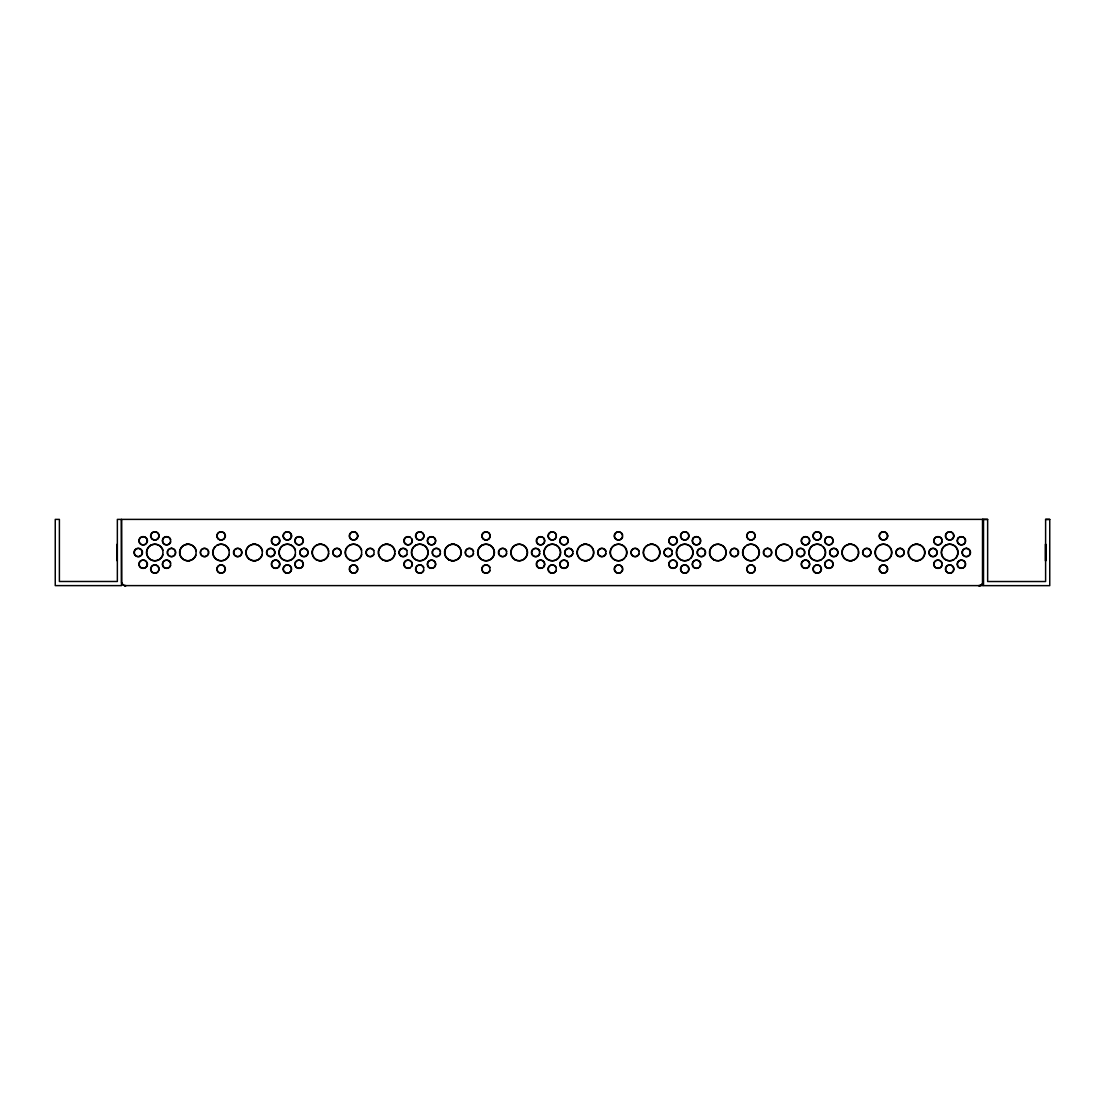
<?xml version="1.0" encoding="UTF-8"?>
<svg xmlns="http://www.w3.org/2000/svg" width="1105" height="1105" viewBox="0 0 1105 1105"><rect width="100%" height="100%" fill="white"/><g stroke="black" fill="none" stroke-linecap="round" stroke-linejoin="round"><path stroke-width="1.5" d="M982.621 582.597L982.635 519.378L982.621 582.597A3.66 3.66 0 0 1 979.624 585.609L982.953 585.622M979.058 585.65L979.942 585.609A3.66 3.66 0 0 0 982.939 582.597L982.953 519.378L117.351 519.391L117.351 581.479L59.394 581.479L59.394 519.391L55.25 519.391L55.25 585.622L121.481 585.622L121.481 519.391L121.605 582.597A3.66 3.66 0 0 0 124.603 585.609L125.487 585.65M688.968 536.477L688.898 537.016A4.144 4.144 0 0 1 680.901 537.016L680.763 535.939A4.144 4.144 0 0 1 684.893 531.795A4.144 4.144 0 0 1 689.037 535.939M543.646 567.141L544.309 566.285A4.144 4.144 0 0 0 538.646 560.622L537.79 561.285A4.144 4.144 0 0 0 542.79 567.79M809.247 566.285L808.584 567.141A4.144 4.144 0 0 1 802.727 567.141A4.144 4.144 0 0 1 802.727 561.285L803.584 560.622A4.144 4.144 0 0 1 809.247 562.141M624.601 558.274L622.902 559.613A8.274 8.274 0 0 1 612.888 558.439L611.548 556.74A8.274 8.274 0 0 1 612.723 546.726L614.421 545.387A8.274 8.274 0 0 1 624.436 546.561L625.775 548.26A8.274 8.274 0 0 1 625.886 556.533M756.98 558.343L757.063 558.274A8.274 8.274 0 0 0 758.237 548.26L756.897 546.561A8.274 8.274 0 0 0 746.897 545.387L744.88 546.726A8.274 8.274 0 0 0 743.706 556.74L745.046 558.439A8.274 8.274 0 0 0 755.06 559.613L756.745 558.274A8.274 8.274 0 0 0 757.92 548.26L756.58 546.561A8.274 8.274 0 0 0 746.566 545.387M823.211 558.343L823.308 558.274A8.274 8.274 0 0 0 824.482 548.26L823.142 546.561M889.442 558.343L889.539 558.274A8.274 8.274 0 0 0 890.713 548.26L889.373 546.561A8.274 8.274 0 0 0 879.359 545.387L877.66 546.726A8.274 8.274 0 0 0 876.486 556.74L877.826 558.439A8.274 8.274 0 0 0 887.84 559.613M955.673 558.343L955.77 558.274A8.274 8.274 0 0 0 956.944 548.26L955.604 546.561A8.274 8.274 0 0 0 945.59 545.387L943.891 546.726A8.274 8.274 0 0 0 942.717 556.74L944.057 558.439A8.274 8.274 0 0 0 954.071 559.613M434.596 543.715L433.74 544.378A4.144 4.144 0 0 1 428.091 538.715L428.74 537.859A4.144 4.144 0 0 1 435.26 542.859M186.193 544.378L188.347 544.24A8.274 8.274 0 0 1 189.286 560.649M186.51 544.378L188.665 544.24A8.274 8.274 0 0 1 196.289 551.036M189.77 560.622L187.298 560.76A8.274 8.274 0 0 1 186.358 544.351L188.845 544.254M583.592 544.378L586.064 544.24A8.274 8.274 0 0 1 587.004 560.649L584.849 560.746A8.274 8.274 0 0 1 583.758 544.351L586.244 544.254M584.711 560.76L587.183 560.622M848.53 544.378L851.002 544.24A8.274 8.274 0 0 1 857.977 548.978M852.121 560.622L849.635 560.76A8.274 8.274 0 0 1 848.695 544.351L851.182 544.254M125.169 585.65L126.053 585.622M187.132 560.746L189.604 560.649A8.274 8.274 0 0 0 195.986 555.138M584.531 560.746L586.686 560.649A8.274 8.274 0 0 0 585.747 544.24M849.469 560.746L851.941 560.649A8.274 8.274 0 0 0 858.599 550.87M319.041 544.323L321.514 544.268M319.386 560.732L321.859 560.677M252.865 544.309L255.352 544.282M650.279 544.309L652.751 544.282M915.216 544.309L917.689 544.282M253.086 560.718L255.559 560.691M650.486 560.718L652.972 560.691M915.423 560.718L917.91 560.691M983.519 519.419L987.649 519.419L987.649 581.52L1045.606 581.52L1045.606 519.378L1049.75 519.419L1049.75 585.65L983.519 585.65L983.519 519.378L987.649 519.433M1045.606 519.433L1049.75 519.433M124.603 585.609L979.942 585.609M385.535 544.282L388.021 544.309M385.355 560.691L387.827 560.718M451.821 544.268L454.307 544.309M451.531 560.691L454.017 560.732M978.491 585.622L979.375 585.65M434.596 561.285L433.74 560.622A4.144 4.144 0 0 0 428.091 566.285L428.74 567.141A4.144 4.144 0 0 0 435.26 562.141M809.247 538.715L808.584 537.859A4.144 4.144 0 0 0 802.727 537.859A4.144 4.144 0 0 0 802.727 543.715L803.584 544.378A4.144 4.144 0 0 0 809.247 542.859M543.646 537.859L544.309 538.715A4.144 4.144 0 0 1 538.646 544.378L537.79 543.715A4.144 4.144 0 0 1 542.79 537.21M1045.813 544.254L1045.813 560.815M1045.399 544.254L1045.399 560.815M117.144 544.226L117.144 560.774M790.103 546.644A8.274 8.274 0 0 1 790.103 558.357M788.39 559.669A8.274 8.274 0 0 1 775.972 552.5A8.274 8.274 0 0 1 788.39 545.331M831.996 537.859A4.144 4.144 0 0 1 831.996 543.715L831.14 544.378A4.144 4.144 0 0 1 825.49 538.715L826.153 537.859A4.144 4.144 0 0 1 831.14 537.21M849.966 560.76A8.274 8.274 0 0 1 849.013 544.351M921.846 559.006A8.274 8.274 0 0 1 908.572 554.006A8.274 8.274 0 0 1 919.167 544.599A8.274 8.274 0 0 1 922.578 558.357M809.661 539.723A4.144 4.144 0 0 1 809.661 541.864M832.852 548.508A4.144 4.144 0 0 0 832.852 556.492L833.93 556.644A4.144 4.144 0 0 0 838.06 552.5A4.144 4.144 0 0 0 833.93 548.356L832.535 548.508A4.144 4.144 0 0 0 832.535 556.492L833.598 556.644A4.144 4.144 0 0 0 837.742 552.5A4.144 4.144 0 0 0 833.598 548.356M821.609 559.613A8.274 8.274 0 0 1 811.595 558.439L810.255 556.74A8.274 8.274 0 0 1 811.429 546.726L813.128 545.387A8.274 8.274 0 0 1 821.402 545.276M809.661 563.136A4.144 4.144 0 0 1 809.661 565.277M831.996 567.141A4.144 4.144 0 0 0 831.996 561.285L831.14 560.622A4.144 4.144 0 0 0 825.49 566.285L826.153 567.141A4.144 4.144 0 0 0 831.14 567.79M800.807 556.644A4.144 4.144 0 0 1 796.664 552.5A4.144 4.144 0 0 1 800.807 548.356M867.038 556.644A4.144 4.144 0 0 1 862.908 552.5A4.144 4.144 0 0 1 867.038 548.356M899.083 556.492A4.144 4.144 0 0 1 899.083 548.508M361.749 554.53A8.274 8.274 0 0 1 359.664 558.274L357.647 559.613A8.274 8.274 0 0 1 347.633 558.439L346.293 556.74A8.274 8.274 0 0 1 347.467 546.726L349.166 545.387A8.274 8.274 0 0 1 359.18 546.561L360.52 548.26A8.274 8.274 0 0 1 359.346 558.274M357.965 559.613A8.274 8.274 0 0 1 347.964 558.439L346.625 556.74A8.274 8.274 0 0 1 347.785 546.726L349.484 545.387A8.274 8.274 0 0 1 359.498 546.561L360.838 548.26A8.274 8.274 0 0 1 361.694 550.249M337.163 556.644A4.144 4.144 0 0 1 333.033 552.5A4.144 4.144 0 0 1 337.163 548.356L338.24 548.508A4.144 4.144 0 0 1 338.24 556.492L336.845 556.644A4.144 4.144 0 0 1 332.716 552.5A4.144 4.144 0 0 1 336.845 548.356L337.923 548.508A4.144 4.144 0 0 1 337.923 556.492M373.877 554.572A4.144 4.144 0 0 1 370.286 556.644L368.89 556.492A4.144 4.144 0 0 1 368.89 548.508L370.286 548.356A4.144 4.144 0 0 1 373.877 550.428M369.222 556.492A4.144 4.144 0 0 1 369.222 548.508M965.535 541.864A4.144 4.144 0 0 0 958.615 537.859L957.952 538.715A4.144 4.144 0 0 0 963.615 544.378L964.472 543.715A4.144 4.144 0 0 0 965.121 542.859M942.123 541.864A4.144 4.144 0 0 1 936.059 544.378L935.203 543.715A4.144 4.144 0 0 1 935.203 537.859A4.144 4.144 0 0 1 941.046 537.859L941.709 538.715A4.144 4.144 0 0 1 942.123 539.723M933.269 556.644A4.144 4.144 0 0 1 929.139 552.5A4.144 4.144 0 0 1 933.269 548.356L934.347 548.508A4.144 4.144 0 0 1 934.347 556.492L932.952 556.644A4.144 4.144 0 0 1 928.822 552.5A4.144 4.144 0 0 1 932.952 548.356L934.029 548.508A4.144 4.144 0 0 1 934.029 556.492M942.123 565.277A4.144 4.144 0 0 1 941.709 566.285L941.046 567.141A4.144 4.144 0 0 1 935.203 567.141A4.144 4.144 0 0 1 935.203 561.285M942.123 563.136A4.144 4.144 0 0 0 936.059 560.622L934.885 561.285A4.144 4.144 0 0 0 934.885 567.141A4.144 4.144 0 0 0 940.728 567.141L941.391 566.285A4.144 4.144 0 0 0 935.742 560.622M965.535 563.136A4.144 4.144 0 0 1 958.615 567.141L957.952 566.285A4.144 4.144 0 0 1 963.615 560.622L964.472 561.285A4.144 4.144 0 0 1 965.121 562.141M965.314 556.492A4.144 4.144 0 0 1 965.314 548.508M163.057 554.53A8.274 8.274 0 0 1 160.957 558.274L159.272 559.613A8.274 8.274 0 0 1 149.258 558.439L147.918 556.74A8.274 8.274 0 0 1 149.092 546.726L150.791 545.387A8.274 8.274 0 0 1 160.791 546.561L162.131 548.26A8.274 8.274 0 0 1 162.988 550.249M170.736 565.277A4.144 4.144 0 0 1 163.802 567.141L163.153 566.285A4.144 4.144 0 0 1 168.803 560.622L169.659 561.285A4.144 4.144 0 0 1 170.736 563.136M146.896 562.141A4.144 4.144 0 0 1 146.896 566.285L146.247 567.141A4.144 4.144 0 0 1 140.39 567.141A4.144 4.144 0 0 1 140.39 561.285L141.247 560.622A4.144 4.144 0 0 1 146.247 561.285M170.736 541.864A4.144 4.144 0 0 1 169.659 543.715L168.803 544.378A4.144 4.144 0 0 1 163.153 538.715L163.802 537.859A4.144 4.144 0 0 1 170.736 539.723M138.47 556.644A4.144 4.144 0 0 1 134.327 552.5A4.144 4.144 0 0 1 138.47 548.356M279.372 542.859A4.144 4.144 0 0 0 279.372 538.715L278.709 537.859A4.144 4.144 0 0 0 272.852 537.859A4.144 4.144 0 0 0 272.852 543.715L273.722 544.378A4.144 4.144 0 0 0 278.709 543.715M270.932 556.644A4.144 4.144 0 0 1 266.802 552.5A4.144 4.144 0 0 1 270.932 548.356M279.372 562.141A4.144 4.144 0 0 1 279.372 566.285L278.709 567.141A4.144 4.144 0 0 1 272.852 567.141A4.144 4.144 0 0 1 272.852 561.285L273.722 560.622A4.144 4.144 0 0 1 278.709 561.285M262.368 554.641A8.274 8.274 0 0 1 249.371 559.089A8.274 8.274 0 0 1 250.172 545.373A8.274 8.274 0 0 1 262.576 551.312M187.615 560.76A8.274 8.274 0 0 1 186.676 544.351M170.515 556.492A4.144 4.144 0 0 1 170.515 548.508M158.333 571.561A4.144 4.144 0 0 1 151.371 570.995A4.144 4.144 0 0 1 154.811 564.917A4.144 4.144 0 0 1 158.858 570.608M146.896 542.859A4.144 4.144 0 0 0 146.896 538.715L146.247 537.859A4.144 4.144 0 0 0 140.39 537.859A4.144 4.144 0 0 0 140.39 543.715M146.247 543.715A4.144 4.144 0 0 1 141.247 544.378L140.073 543.715A4.144 4.144 0 0 1 140.073 537.859A4.144 4.144 0 0 1 145.929 537.859L146.578 538.715A4.144 4.144 0 0 1 140.929 544.378M411.834 538.715A4.144 4.144 0 0 1 406.184 544.378L405.328 543.715A4.144 4.144 0 0 1 410.328 537.21M556.271 570.608A4.144 4.144 0 0 1 555.732 571.561M554.972 572.321A4.144 4.144 0 0 1 549.392 571.879A4.144 4.144 0 0 1 549.351 566.285A4.144 4.144 0 0 1 554.931 565.76M555.691 566.52A4.144 4.144 0 0 1 556.243 567.445M556.423 537.016A4.144 4.144 0 0 1 548.425 537.016L548.287 535.939A4.144 4.144 0 0 1 556.423 534.875M539.875 553.577A4.144 4.144 0 0 1 536.947 556.492L535.87 556.644A4.144 4.144 0 0 1 531.726 552.5A4.144 4.144 0 0 1 535.87 548.356M539.875 551.423A4.144 4.144 0 0 0 536.947 548.508L535.552 548.356A4.144 4.144 0 0 0 531.408 552.5A4.144 4.144 0 0 0 535.552 556.644L536.629 556.492A4.144 4.144 0 0 0 536.629 548.508M566.202 544.378A4.144 4.144 0 0 1 560.553 538.715L561.216 537.859A4.144 4.144 0 0 1 567.072 537.859A4.144 4.144 0 0 1 567.072 543.715L565.884 544.378A4.144 4.144 0 0 1 560.235 538.715L560.898 537.859A4.144 4.144 0 0 1 566.741 537.859A4.144 4.144 0 0 1 566.741 543.715M585.028 560.76A8.274 8.274 0 0 1 584.089 544.351M572.984 553.577A4.144 4.144 0 0 1 568.992 556.644L567.597 556.492A4.144 4.144 0 0 1 567.597 548.508L568.674 548.356A4.144 4.144 0 0 1 572.804 552.5A4.144 4.144 0 0 1 568.674 556.644M567.915 556.492A4.144 4.144 0 0 1 567.915 548.508L568.992 548.356A4.144 4.144 0 0 1 572.984 551.423M622.778 569.572A4.144 4.144 0 0 1 621.963 571.561M621.203 572.321A4.144 4.144 0 0 1 615.002 570.995A4.144 4.144 0 0 1 617.391 565.125A4.144 4.144 0 0 1 622.764 568.495M622.668 537.016A4.144 4.144 0 0 1 614.67 537.016L614.518 535.939A4.144 4.144 0 0 1 622.668 534.875M639.215 553.577A4.144 4.144 0 0 1 635.223 556.644L633.828 556.492A4.144 4.144 0 0 1 633.828 548.508L635.223 548.356A4.144 4.144 0 0 1 639.215 551.423M634.146 556.492A4.144 4.144 0 0 1 634.146 548.508M606.106 553.577A4.144 4.144 0 0 1 603.178 556.492L601.783 556.644A4.144 4.144 0 0 1 597.653 552.5A4.144 4.144 0 0 1 601.783 548.356L603.178 548.508A4.144 4.144 0 0 1 606.106 551.423M602.101 556.644A4.144 4.144 0 0 1 597.971 552.5A4.144 4.144 0 0 1 602.101 548.356M229.288 554.53A8.274 8.274 0 0 1 227.202 558.274L225.503 559.613A8.274 8.274 0 0 1 215.489 558.439L214.149 556.74A8.274 8.274 0 0 1 215.323 546.726M229.232 550.249A8.274 8.274 0 0 0 228.376 548.26L227.036 546.561A8.274 8.274 0 0 0 217.022 545.387L215.005 546.726A8.274 8.274 0 0 0 213.831 556.74L215.171 558.439A8.274 8.274 0 0 0 225.185 559.613L226.884 558.274A8.274 8.274 0 0 0 228.044 548.26L226.705 546.561A8.274 8.274 0 0 0 216.704 545.387M204.701 556.644A4.144 4.144 0 0 1 200.558 552.5A4.144 4.144 0 0 1 204.701 548.356M236.746 548.508A4.144 4.144 0 0 0 236.746 556.492L237.824 556.644A4.144 4.144 0 0 0 241.954 552.5A4.144 4.144 0 0 0 237.824 548.356L236.429 548.508A4.144 4.144 0 0 0 236.429 556.492L237.506 556.644A4.144 4.144 0 0 0 241.636 552.5A4.144 4.144 0 0 0 237.506 548.356M423.961 537.016A4.144 4.144 0 0 1 415.963 537.016L415.825 535.939A4.144 4.144 0 0 1 423.961 534.875M411.834 566.285A4.144 4.144 0 0 0 406.184 560.622L405.328 561.285A4.144 4.144 0 0 0 410.328 567.79M406.985 554.572A4.144 4.144 0 0 1 404.471 556.492L403.09 556.644A4.144 4.144 0 0 1 398.946 552.5A4.144 4.144 0 0 1 403.09 548.356L404.471 548.508A4.144 4.144 0 0 1 406.985 550.428M403.408 556.644A4.144 4.144 0 0 1 399.264 552.5A4.144 4.144 0 0 1 403.408 548.356M440.522 553.577A4.144 4.144 0 0 1 436.516 556.644L435.135 556.492A4.144 4.144 0 0 1 435.135 548.508L436.199 548.356A4.144 4.144 0 0 1 440.343 552.5A4.144 4.144 0 0 1 436.199 556.644M435.453 556.492A4.144 4.144 0 0 1 435.453 548.508L436.516 548.356A4.144 4.144 0 0 1 440.522 551.423M423.795 570.608A4.144 4.144 0 0 1 417.469 572.362A4.144 4.144 0 0 1 417.414 565.788A4.144 4.144 0 0 1 423.781 567.445M395.038 553.674A8.274 8.274 0 0 1 382.316 559.434A8.274 8.274 0 0 1 382.482 545.469A8.274 8.274 0 0 1 395.065 551.519M328.834 553.412A8.274 8.274 0 0 1 316.306 559.572A8.274 8.274 0 0 1 316.016 545.608A8.274 8.274 0 0 1 328.793 551.243M295.518 554.53A8.274 8.274 0 0 1 293.433 558.274L291.734 559.613A8.274 8.274 0 0 1 281.72 558.439L280.38 556.74A8.274 8.274 0 0 1 281.554 546.726L283.253 545.387A8.274 8.274 0 0 1 293.267 546.561L294.607 548.26A8.274 8.274 0 0 1 295.463 550.249M302.977 556.492A4.144 4.144 0 0 1 302.977 548.508M699.534 537.859A4.144 4.144 0 0 1 699.534 543.715L698.678 544.378A4.144 4.144 0 0 1 693.028 538.715L693.678 537.859A4.144 4.144 0 0 1 698.678 537.21M677.185 541.864A4.144 4.144 0 0 0 676.771 538.715L676.122 537.859A4.144 4.144 0 0 0 670.265 537.859A4.144 4.144 0 0 0 670.265 543.715L671.122 544.378A4.144 4.144 0 0 0 676.771 542.859M672.337 553.577A4.144 4.144 0 0 1 669.409 556.492L668.345 556.644A4.144 4.144 0 0 1 664.202 552.5A4.144 4.144 0 0 1 668.345 548.356M672.337 551.423A4.144 4.144 0 0 0 669.409 548.508L668.014 548.356A4.144 4.144 0 0 0 663.884 552.5A4.144 4.144 0 0 0 668.014 556.644L669.091 556.492A4.144 4.144 0 0 0 669.091 548.508M677.185 563.136A4.144 4.144 0 0 1 676.771 566.285L676.122 567.141A4.144 4.144 0 0 1 670.265 567.141A4.144 4.144 0 0 1 670.265 561.285L671.122 560.622A4.144 4.144 0 0 1 676.771 562.141M689.009 569.572A4.144 4.144 0 0 1 682.697 572.57A4.144 4.144 0 0 1 682.641 565.58A4.144 4.144 0 0 1 688.995 568.495M699.534 567.141A4.144 4.144 0 0 0 699.534 561.285L698.36 560.622A4.144 4.144 0 0 0 692.697 566.285L693.36 567.141A4.144 4.144 0 0 0 699.216 567.141A4.144 4.144 0 0 0 699.216 561.285M698.678 567.79A4.144 4.144 0 0 1 693.678 567.141L693.028 566.285A4.144 4.144 0 0 1 698.678 560.622M689.133 559.613A8.274 8.274 0 0 1 679.133 558.439L677.793 556.74A8.274 8.274 0 0 1 678.967 546.726L680.652 545.387A8.274 8.274 0 0 1 690.666 546.561L692.006 548.26A8.274 8.274 0 0 1 690.832 558.274L688.816 559.613A8.274 8.274 0 0 1 678.802 558.439L677.462 556.74A8.274 8.274 0 0 1 678.636 546.726L680.335 545.387A8.274 8.274 0 0 1 690.349 546.561L691.689 548.26A8.274 8.274 0 0 1 690.515 558.274M700.39 556.492A4.144 4.144 0 0 1 700.39 548.508M506.753 553.577A4.144 4.144 0 0 1 502.761 556.644L501.366 556.492A4.144 4.144 0 0 1 501.366 548.508L502.761 548.356A4.144 4.144 0 0 1 506.753 551.423M501.684 556.492A4.144 4.144 0 0 1 501.684 548.508M490.192 537.016A4.144 4.144 0 0 1 482.194 537.016L482.056 535.939A4.144 4.144 0 0 1 490.192 534.875M473.631 553.577A4.144 4.144 0 0 1 470.702 556.492L469.321 556.644A4.144 4.144 0 0 1 465.177 552.5A4.144 4.144 0 0 1 469.321 548.356L470.702 548.508A4.144 4.144 0 0 1 473.631 551.423M469.639 556.644A4.144 4.144 0 0 1 465.495 552.5A4.144 4.144 0 0 1 469.639 548.356M490.026 570.608A4.144 4.144 0 0 1 489.501 571.561M488.741 572.321A4.144 4.144 0 0 1 483.161 571.879A4.144 4.144 0 0 1 483.12 566.285A4.144 4.144 0 0 1 488.686 565.76M489.46 566.52A4.144 4.144 0 0 1 490.012 567.445M766.621 556.492A4.144 4.144 0 0 1 766.621 548.508M734.576 556.644A4.144 4.144 0 0 1 730.433 552.5A4.144 4.144 0 0 1 734.576 548.356M755.378 559.613A8.274 8.274 0 0 1 745.364 558.439L744.024 556.74A8.274 8.274 0 0 1 745.198 546.726M124.92 585.609A3.66 3.66 0 0 1 122.061 583.15M850.684 544.24A8.274 8.274 0 0 1 851.624 560.649M801.553 548.508A4.144 4.144 0 0 1 801.553 556.492M867.798 548.508A4.144 4.144 0 0 1 867.798 556.492M899.843 548.356A4.144 4.144 0 0 1 903.973 552.5A4.144 4.144 0 0 1 899.843 556.644M369.968 548.356A4.144 4.144 0 0 1 374.112 552.5A4.144 4.144 0 0 1 369.968 556.644M966.074 548.356A4.144 4.144 0 0 1 970.218 552.5A4.144 4.144 0 0 1 966.074 556.644M139.216 548.508A4.144 4.144 0 0 1 139.216 556.492M271.692 548.508A4.144 4.144 0 0 1 271.692 556.492M171.261 548.356A4.144 4.144 0 0 1 175.405 552.5A4.144 4.144 0 0 1 171.261 556.644M634.905 548.356A4.144 4.144 0 0 1 639.049 552.5A4.144 4.144 0 0 1 634.905 556.644M602.86 548.508A4.144 4.144 0 0 1 602.86 556.492M205.447 548.508A4.144 4.144 0 0 1 205.447 556.492M404.154 548.508A4.144 4.144 0 0 1 404.154 556.492M303.737 548.356A4.144 4.144 0 0 1 307.867 552.5A4.144 4.144 0 0 1 303.737 556.644M701.136 548.356A4.144 4.144 0 0 1 705.28 552.5A4.144 4.144 0 0 1 701.136 556.644M502.43 548.356A4.144 4.144 0 0 1 506.573 552.5A4.144 4.144 0 0 1 502.43 556.644M470.385 548.508A4.144 4.144 0 0 1 470.385 556.492M767.367 548.356A4.144 4.144 0 0 1 771.511 552.5A4.144 4.144 0 0 1 767.367 556.644M735.322 548.508A4.144 4.144 0 0 1 735.322 556.492M158.844 535.939L158.706 537.016A4.144 4.144 0 0 1 150.708 537.016L150.57 535.939A4.144 4.144 0 0 1 154.7 531.795A4.144 4.144 0 0 1 158.844 535.939M159.161 535.939L159.023 537.016A4.144 4.144 0 0 1 151.026 537.016L150.888 535.939A4.144 4.144 0 0 1 155.031 531.795A4.144 4.144 0 0 1 159.161 535.939M225.075 535.939L224.937 537.016A4.144 4.144 0 0 1 216.939 537.016L216.801 535.939A4.144 4.144 0 0 1 220.945 531.795A4.144 4.144 0 0 1 225.075 535.939M225.406 535.939L225.254 537.016A4.144 4.144 0 0 1 217.257 537.016L217.119 535.939A4.144 4.144 0 0 1 221.262 531.795A4.144 4.144 0 0 1 225.406 535.939M291.319 535.939L291.168 537.016A4.144 4.144 0 0 1 283.17 537.016L283.032 535.939A4.144 4.144 0 0 1 287.176 531.795A4.144 4.144 0 0 1 291.319 535.939M291.637 535.939L291.499 537.016A4.144 4.144 0 0 1 283.502 537.016L283.35 535.939A4.144 4.144 0 0 1 287.493 531.795A4.144 4.144 0 0 1 291.637 535.939M357.55 535.939L357.412 537.016A4.144 4.144 0 0 1 349.415 537.016L349.263 535.939A4.144 4.144 0 0 1 353.407 531.795A4.144 4.144 0 0 1 357.55 535.939M357.868 535.939L357.73 537.016A4.144 4.144 0 0 1 349.733 537.016L349.594 535.939A4.144 4.144 0 0 1 353.724 531.795A4.144 4.144 0 0 1 357.868 535.939M423.781 535.939L423.643 537.016A4.144 4.144 0 0 1 415.646 537.016L415.508 535.939A4.144 4.144 0 0 1 419.638 531.795A4.144 4.144 0 0 1 423.781 535.939M490.012 535.939L489.874 537.016A4.144 4.144 0 0 1 481.877 537.016L481.739 535.939A4.144 4.144 0 0 1 485.882 531.795A4.144 4.144 0 0 1 490.012 535.939M556.257 535.939L556.105 537.016A4.144 4.144 0 0 1 548.108 537.016L547.97 535.939A4.144 4.144 0 0 1 552.113 531.795A4.144 4.144 0 0 1 556.257 535.939M622.488 535.939L622.35 537.016A4.144 4.144 0 0 1 614.352 537.016L614.2 535.939A4.144 4.144 0 0 1 618.344 531.795A4.144 4.144 0 0 1 622.488 535.939M688.719 535.939L688.581 537.016A4.144 4.144 0 0 1 680.583 537.016L680.445 535.939A4.144 4.144 0 0 1 684.575 531.795A4.144 4.144 0 0 1 688.719 535.939M754.95 535.939L754.812 537.016A4.144 4.144 0 0 1 746.814 537.016L746.676 535.939A4.144 4.144 0 0 1 750.806 531.795A4.144 4.144 0 0 1 754.95 535.939M755.268 535.939L755.129 537.016A4.144 4.144 0 0 1 747.132 537.016L746.994 535.939A4.144 4.144 0 0 1 751.138 531.795A4.144 4.144 0 0 1 755.268 535.939M821.181 535.939L821.043 537.016A4.144 4.144 0 0 1 813.045 537.016L812.907 535.939A4.144 4.144 0 0 1 817.051 531.795A4.144 4.144 0 0 1 821.181 535.939M821.512 535.939L821.36 537.016A4.144 4.144 0 0 1 813.363 537.016L813.225 535.939A4.144 4.144 0 0 1 817.369 531.795A4.144 4.144 0 0 1 821.512 535.939M887.426 535.939L887.274 537.016A4.144 4.144 0 0 1 879.276 537.016L879.138 535.939A4.144 4.144 0 0 1 883.282 531.795A4.144 4.144 0 0 1 887.426 535.939M887.743 535.939L887.605 537.016A4.144 4.144 0 0 1 879.608 537.016L879.456 535.939A4.144 4.144 0 0 1 883.599 531.795A4.144 4.144 0 0 1 887.743 535.939M953.656 535.939L953.518 537.016A4.144 4.144 0 0 1 945.521 537.016L945.369 535.939A4.144 4.144 0 0 1 949.513 531.795A4.144 4.144 0 0 1 953.656 535.939M953.974 535.939L953.836 537.016A4.144 4.144 0 0 1 945.839 537.016L945.7 535.939A4.144 4.144 0 0 1 949.83 531.795A4.144 4.144 0 0 1 953.974 535.939M163.485 537.859L162.836 538.715A4.144 4.144 0 0 0 168.485 544.378L169.341 543.715A4.144 4.144 0 0 0 169.341 537.859A4.144 4.144 0 0 0 163.485 537.859M146.578 566.285L145.929 567.141A4.144 4.144 0 0 1 140.073 567.141A4.144 4.144 0 0 1 140.073 561.285L140.929 560.622A4.144 4.144 0 0 1 146.578 566.285M295.96 537.859L295.297 538.715A4.144 4.144 0 0 0 300.947 544.378L301.817 543.715A4.144 4.144 0 0 0 301.817 537.859A4.144 4.144 0 0 0 295.96 537.859M296.278 537.859L295.615 538.715A4.144 4.144 0 0 0 301.278 544.378L302.135 543.715A4.144 4.144 0 0 0 302.135 537.859A4.144 4.144 0 0 0 296.278 537.859M279.054 566.285L278.391 567.141A4.144 4.144 0 0 1 272.534 567.141A4.144 4.144 0 0 1 272.534 561.285L273.391 560.622A4.144 4.144 0 0 1 279.054 566.285M428.422 537.859L427.773 538.715A4.144 4.144 0 0 0 433.422 544.378L434.279 543.715A4.144 4.144 0 0 0 434.279 537.859A4.144 4.144 0 0 0 428.422 537.859M411.516 566.285L410.867 567.141A4.144 4.144 0 0 1 405.01 567.141A4.144 4.144 0 0 1 405.01 561.285L405.866 560.622A4.144 4.144 0 0 1 411.516 566.285M543.991 566.285L543.329 567.141A4.144 4.144 0 0 1 537.472 567.141A4.144 4.144 0 0 1 537.472 561.285L538.328 560.622A4.144 4.144 0 0 1 543.991 566.285M693.36 537.859L692.697 538.715A4.144 4.144 0 0 0 698.36 544.378L699.216 543.715A4.144 4.144 0 0 0 699.216 537.859A4.144 4.144 0 0 0 693.36 537.859M676.453 566.285L675.79 567.141A4.144 4.144 0 0 1 669.948 567.141A4.144 4.144 0 0 1 669.948 561.285L670.804 560.622A4.144 4.144 0 0 1 676.453 566.285M825.822 537.859L825.173 538.715A4.144 4.144 0 0 0 830.822 544.378L831.678 543.715A4.144 4.144 0 0 0 831.678 537.859A4.144 4.144 0 0 0 825.822 537.859M808.929 566.285L808.266 567.141A4.144 4.144 0 0 1 802.41 567.141A4.144 4.144 0 0 1 802.41 561.285L803.266 560.622A4.144 4.144 0 0 1 808.929 566.285M958.297 537.859L957.634 538.715A4.144 4.144 0 0 0 963.298 544.378L964.154 543.715A4.144 4.144 0 0 0 964.154 537.859A4.144 4.144 0 0 0 958.297 537.859M150.46 545.387L148.774 546.726A8.274 8.274 0 0 0 147.6 556.74L148.94 558.439A8.274 8.274 0 0 0 158.954 559.613L160.639 558.274A8.274 8.274 0 0 0 161.813 548.26L160.474 546.561A8.274 8.274 0 0 0 150.46 545.387M282.935 545.387L281.236 546.726A8.274 8.274 0 0 0 280.062 556.74L281.402 558.439A8.274 8.274 0 0 0 291.416 559.613L293.115 558.274A8.274 8.274 0 0 0 294.289 548.26L292.949 546.561A8.274 8.274 0 0 0 282.935 545.387M415.397 545.387L413.712 546.726A8.274 8.274 0 0 0 412.538 556.74L413.878 558.439A8.274 8.274 0 0 0 423.878 559.613L425.577 558.274A8.274 8.274 0 0 0 426.751 548.26L425.411 546.561A8.274 8.274 0 0 0 415.397 545.387M415.715 545.387L414.03 546.726A8.274 8.274 0 0 0 412.856 556.74L414.195 558.439A8.274 8.274 0 0 0 424.21 559.613L425.895 558.274A8.274 8.274 0 0 0 427.069 548.26L425.729 546.561A8.274 8.274 0 0 0 415.715 545.387M481.642 545.387L479.943 546.726A8.274 8.274 0 0 0 478.769 556.74L480.109 558.439A8.274 8.274 0 0 0 490.123 559.613L491.808 558.274A8.274 8.274 0 0 0 492.982 548.26L491.642 546.561A8.274 8.274 0 0 0 481.642 545.387M481.96 545.387L480.261 546.726A8.274 8.274 0 0 0 479.087 556.74L480.426 558.439A8.274 8.274 0 0 0 490.44 559.613L492.139 558.274A8.274 8.274 0 0 0 493.313 548.26L491.96 546.561A8.274 8.274 0 0 0 481.96 545.387M547.873 545.387L546.174 546.726A8.274 8.274 0 0 0 545 556.74L546.34 558.439A8.274 8.274 0 0 0 556.354 559.613L558.053 558.274A8.274 8.274 0 0 0 559.227 548.26L557.887 546.561A8.274 8.274 0 0 0 547.873 545.387M548.191 545.387L546.492 546.726A8.274 8.274 0 0 0 545.317 556.74L546.657 558.439A8.274 8.274 0 0 0 556.671 559.613L558.37 558.274A8.274 8.274 0 0 0 559.544 548.26L558.205 546.561A8.274 8.274 0 0 0 548.191 545.387M614.104 545.387L612.405 546.726A8.274 8.274 0 0 0 611.231 556.74L612.571 558.439A8.274 8.274 0 0 0 622.585 559.613L624.284 558.274A8.274 8.274 0 0 0 625.458 548.26L624.118 546.561A8.274 8.274 0 0 0 614.104 545.387M812.81 545.387L811.111 546.726A8.274 8.274 0 0 0 809.937 556.74L811.277 558.439A8.274 8.274 0 0 0 821.291 559.613L822.99 558.274A8.274 8.274 0 0 0 824.15 548.26L822.811 546.561A8.274 8.274 0 0 0 812.81 545.387M879.041 545.387L877.342 546.726A8.274 8.274 0 0 0 876.168 556.74L877.508 558.439A8.274 8.274 0 0 0 887.522 559.613L889.221 558.274A8.274 8.274 0 0 0 890.395 548.26L889.055 546.561A8.274 8.274 0 0 0 879.041 545.387M945.272 545.387L943.573 546.726A8.274 8.274 0 0 0 942.399 556.74L943.739 558.439A8.274 8.274 0 0 0 953.753 559.613L955.452 558.274A8.274 8.274 0 0 0 956.626 548.26L955.286 546.561A8.274 8.274 0 0 0 945.272 545.387M171.579 548.356L170.198 548.508A4.144 4.144 0 0 0 170.198 556.492L171.579 556.644A4.144 4.144 0 0 0 175.723 552.5A4.144 4.144 0 0 0 171.579 548.356M139.534 556.492L138.153 556.644A4.144 4.144 0 0 1 134.009 552.5A4.144 4.144 0 0 1 138.153 548.356L139.534 548.508A4.144 4.144 0 0 1 139.534 556.492M205.779 556.492L204.384 556.644A4.144 4.144 0 0 1 200.24 552.5A4.144 4.144 0 0 1 204.384 548.356L205.779 548.508A4.144 4.144 0 0 1 205.779 556.492M304.055 548.356L302.66 548.508A4.144 4.144 0 0 0 302.66 556.492L304.055 556.644A4.144 4.144 0 0 0 308.198 552.5A4.144 4.144 0 0 0 304.055 548.356M272.01 556.492L270.615 556.644A4.144 4.144 0 0 1 266.471 552.5A4.144 4.144 0 0 1 270.615 548.356L272.01 548.508A4.144 4.144 0 0 1 272.01 556.492M701.454 548.356L700.059 548.508A4.144 4.144 0 0 0 700.059 556.492L701.454 556.644A4.144 4.144 0 0 0 705.598 552.5A4.144 4.144 0 0 0 701.454 548.356M767.685 548.356L766.304 548.508A4.144 4.144 0 0 0 766.304 556.492L767.685 556.644A4.144 4.144 0 0 0 771.829 552.5A4.144 4.144 0 0 0 767.685 548.356M735.64 556.492L734.259 556.644A4.144 4.144 0 0 1 730.115 552.5A4.144 4.144 0 0 1 734.259 548.356L735.64 548.508A4.144 4.144 0 0 1 735.64 556.492M801.885 556.492L800.49 556.644A4.144 4.144 0 0 1 796.346 552.5A4.144 4.144 0 0 1 800.49 548.356L801.885 548.508A4.144 4.144 0 0 1 801.885 556.492M900.161 548.356L898.766 548.508A4.144 4.144 0 0 0 898.766 556.492L900.161 556.644A4.144 4.144 0 0 0 904.304 552.5A4.144 4.144 0 0 0 900.161 548.356M868.116 556.492L866.721 556.644A4.144 4.144 0 0 1 862.577 552.5A4.144 4.144 0 0 1 866.721 548.356L868.116 548.508A4.144 4.144 0 0 1 868.116 556.492M966.392 548.356L964.997 548.508A4.144 4.144 0 0 0 964.997 556.492L966.392 556.644A4.144 4.144 0 0 0 970.535 552.5A4.144 4.144 0 0 0 966.392 548.356M964.154 561.285L963.298 560.622A4.144 4.144 0 0 0 957.634 566.285L958.297 567.141A4.144 4.144 0 0 0 964.154 567.141A4.144 4.144 0 0 0 964.154 561.285M935.742 544.378L934.885 543.715A4.144 4.144 0 0 1 934.885 537.859A4.144 4.144 0 0 1 940.728 537.859L941.391 538.715A4.144 4.144 0 0 1 935.742 544.378M831.678 561.285L830.822 560.622A4.144 4.144 0 0 0 825.173 566.285L825.822 567.141A4.144 4.144 0 0 0 831.678 567.141A4.144 4.144 0 0 0 831.678 561.285M803.266 544.378L802.41 543.715A4.144 4.144 0 0 1 802.41 537.859A4.144 4.144 0 0 1 808.266 537.859L808.929 538.715A4.144 4.144 0 0 1 803.266 544.378M670.804 544.378L669.948 543.715A4.144 4.144 0 0 1 669.948 537.859A4.144 4.144 0 0 1 675.79 537.859L676.453 538.715A4.144 4.144 0 0 1 670.804 544.378M567.072 561.285L566.202 560.622A4.144 4.144 0 0 0 560.553 566.285L561.216 567.141A4.144 4.144 0 0 0 567.072 567.141A4.144 4.144 0 0 0 567.072 561.285M566.741 561.285L565.884 560.622A4.144 4.144 0 0 0 560.235 566.285L560.898 567.141A4.144 4.144 0 0 0 566.741 567.141A4.144 4.144 0 0 0 566.741 561.285M538.328 544.378L537.472 543.715A4.144 4.144 0 0 1 537.472 537.859A4.144 4.144 0 0 1 543.329 537.859L543.991 538.715A4.144 4.144 0 0 1 538.328 544.378M434.279 561.285L433.422 560.622A4.144 4.144 0 0 0 427.773 566.285L428.422 567.141A4.144 4.144 0 0 0 434.279 567.141A4.144 4.144 0 0 0 434.279 561.285M405.866 544.378L405.01 543.715A4.144 4.144 0 0 1 405.01 537.859A4.144 4.144 0 0 1 410.867 537.859L411.516 538.715A4.144 4.144 0 0 1 405.866 544.378M302.135 561.285L301.278 560.622A4.144 4.144 0 0 0 295.615 566.285L296.278 567.141A4.144 4.144 0 0 0 302.135 567.141A4.144 4.144 0 0 0 302.135 561.285M301.817 561.285L300.947 560.622A4.144 4.144 0 0 0 295.297 566.285L295.96 567.141A4.144 4.144 0 0 0 301.817 567.141A4.144 4.144 0 0 0 301.817 561.285M273.391 544.378L272.534 543.715A4.144 4.144 0 0 1 272.534 537.859A4.144 4.144 0 0 1 278.391 537.859L279.054 538.715A4.144 4.144 0 0 1 273.391 544.378M169.341 561.285L168.485 560.622A4.144 4.144 0 0 0 162.836 566.285L163.485 567.141A4.144 4.144 0 0 0 169.341 567.141A4.144 4.144 0 0 0 169.341 561.285M713.871 559.669A8.274 8.274 0 0 0 726.289 552.5A8.274 8.274 0 0 0 713.871 545.331A8.274 8.274 0 0 0 713.871 559.669M814.868 572.362A4.144 4.144 0 0 0 821.471 569.572A4.144 4.144 0 0 0 815.752 565.249A4.144 4.144 0 0 0 814.868 572.362M881.099 572.362A4.144 4.144 0 0 0 887.702 569.572A4.144 4.144 0 0 0 881.983 565.249A4.144 4.144 0 0 0 881.099 572.362M351.238 572.362A4.144 4.144 0 0 0 357.84 569.572A4.144 4.144 0 0 0 352.122 565.249A4.144 4.144 0 0 0 351.238 572.362M947.344 572.362A4.144 4.144 0 0 0 953.947 569.572A4.144 4.144 0 0 0 948.228 565.249A4.144 4.144 0 0 0 947.344 572.362M646.826 559.13A8.274 8.274 0 0 0 660.003 553.481A8.274 8.274 0 0 0 648.511 544.889A8.274 8.274 0 0 0 646.826 559.13M218.762 572.362A4.144 4.144 0 0 0 225.365 569.572A4.144 4.144 0 0 0 219.646 565.249A4.144 4.144 0 0 0 218.762 572.362M515.179 559.669A8.274 8.274 0 0 0 527.596 552.5A8.274 8.274 0 0 0 515.179 545.331A8.274 8.274 0 0 0 515.179 559.669M448.934 559.669A8.274 8.274 0 0 0 461.365 552.5A8.274 8.274 0 0 0 448.934 545.331A8.274 8.274 0 0 0 448.934 559.669M284.993 572.362A4.144 4.144 0 0 0 291.596 569.572A4.144 4.144 0 0 0 285.877 565.249A4.144 4.144 0 0 0 284.993 572.362M748.638 572.362A4.144 4.144 0 0 0 755.24 569.572A4.144 4.144 0 0 0 749.522 565.249A4.144 4.144 0 0 0 748.638 572.362M779.785 559.669A8.274 8.274 0 0 0 792.202 552.5A8.274 8.274 0 0 0 779.785 545.331A8.274 8.274 0 0 0 779.785 559.669M713.554 559.669A8.274 8.274 0 0 0 725.971 552.5A8.274 8.274 0 0 0 713.554 545.331A8.274 8.274 0 0 0 713.554 559.669M911.445 559.13A8.274 8.274 0 0 0 924.623 553.481A8.274 8.274 0 0 0 913.131 544.889A8.274 8.274 0 0 0 911.445 559.13M814.551 572.362A4.144 4.144 0 0 0 821.153 569.572A4.144 4.144 0 0 0 815.435 565.249A4.144 4.144 0 0 0 814.551 572.362M880.782 572.362A4.144 4.144 0 0 0 887.384 569.572A4.144 4.144 0 0 0 881.666 565.249A4.144 4.144 0 0 0 880.782 572.362M350.907 572.362A4.144 4.144 0 0 0 357.523 569.572A4.144 4.144 0 0 0 351.791 565.249A4.144 4.144 0 0 0 350.907 572.362M947.013 572.362A4.144 4.144 0 0 0 953.629 569.572A4.144 4.144 0 0 0 947.897 565.249A4.144 4.144 0 0 0 947.013 572.362M249.108 559.13A8.274 8.274 0 0 0 262.286 553.481A8.274 8.274 0 0 0 250.794 544.889A8.274 8.274 0 0 0 249.108 559.13M152.214 572.362A4.144 4.144 0 0 0 158.816 569.572A4.144 4.144 0 0 0 153.098 565.249A4.144 4.144 0 0 0 152.214 572.362M549.613 572.362A4.144 4.144 0 0 0 556.216 569.572A4.144 4.144 0 0 0 550.497 565.249A4.144 4.144 0 0 0 549.613 572.362M646.508 559.13A8.274 8.274 0 0 0 659.685 553.481A8.274 8.274 0 0 0 648.193 544.889A8.274 8.274 0 0 0 646.508 559.13M615.844 572.362A4.144 4.144 0 0 0 622.447 569.572A4.144 4.144 0 0 0 616.728 565.249A4.144 4.144 0 0 0 615.844 572.362M218.445 572.362A4.144 4.144 0 0 0 225.047 569.572A4.144 4.144 0 0 0 219.329 565.249A4.144 4.144 0 0 0 218.445 572.362M417.151 572.362A4.144 4.144 0 0 0 423.754 569.572A4.144 4.144 0 0 0 418.035 565.249A4.144 4.144 0 0 0 417.151 572.362M382.385 559.669A8.274 8.274 0 0 0 394.803 552.5A8.274 8.274 0 0 0 382.385 545.331A8.274 8.274 0 0 0 382.385 559.669M316.154 559.669A8.274 8.274 0 0 0 328.572 552.5A8.274 8.274 0 0 0 316.154 545.331A8.274 8.274 0 0 0 316.154 559.669M514.847 559.669A8.274 8.274 0 0 0 527.278 552.5A8.274 8.274 0 0 0 514.847 545.331A8.274 8.274 0 0 0 514.847 559.669M448.616 559.669A8.274 8.274 0 0 0 461.034 552.5A8.274 8.274 0 0 0 448.616 545.331A8.274 8.274 0 0 0 448.616 559.669M284.676 572.362A4.144 4.144 0 0 0 291.278 569.572A4.144 4.144 0 0 0 285.56 565.249A4.144 4.144 0 0 0 284.676 572.362M682.089 572.362A4.144 4.144 0 0 0 688.691 569.572A4.144 4.144 0 0 0 682.973 565.249A4.144 4.144 0 0 0 682.089 572.362M483.382 572.362A4.144 4.144 0 0 0 489.985 569.572A4.144 4.144 0 0 0 484.266 565.249A4.144 4.144 0 0 0 483.382 572.362M748.32 572.362A4.144 4.144 0 0 0 754.922 569.572A4.144 4.144 0 0 0 749.204 565.249A4.144 4.144 0 0 0 748.32 572.362"/></g></svg>
